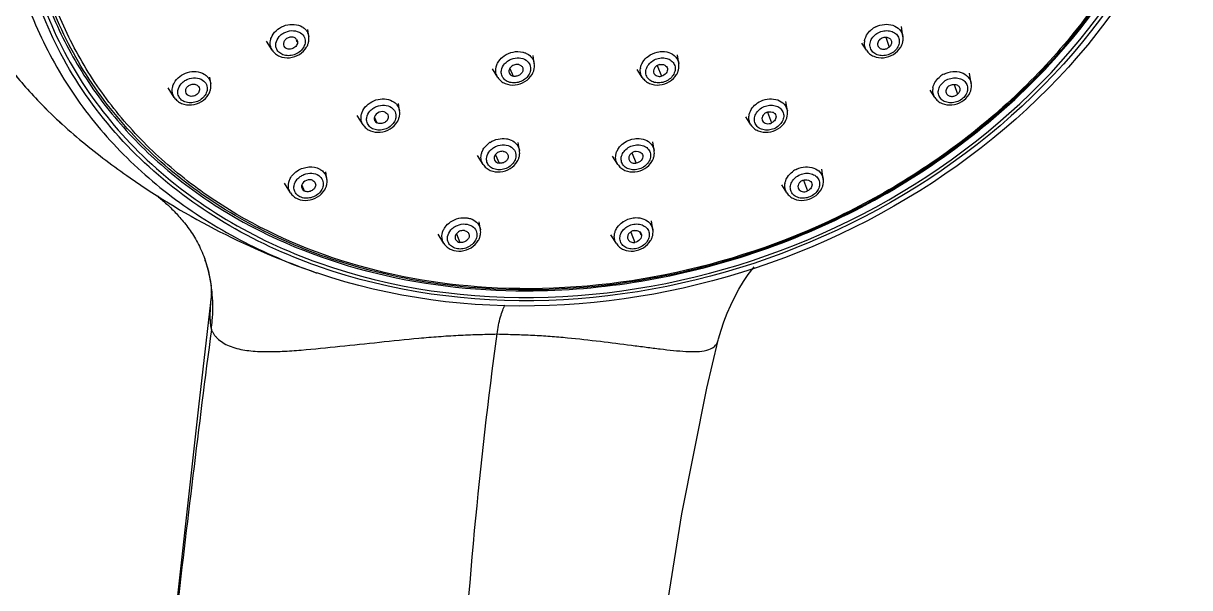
# Model space of a CAD drawing. Extents: x 11391 to 14551, y -233 to 2082.
# Drawn here: x 12435.5 to 12508.3, y 846.9 to 882.1 of the extents above; entities that cross this region are included whole.
import ezdxf

# ---------------------------------------------------------------- set-up
doc = ezdxf.new("R2010")
doc.units = 0
doc.header["$LTSCALE"] = 10
doc.header["$MEASUREMENT"] = 0
doc.layers.get('0').update_dxf_attribs({"linetype": 'CONTINUOUS'})

msp = doc.modelspace()

# ---------------------------------------------------------------- linework, layer by layer
at = {"color": 7, "linetype": 'Continuous'}
for p, q in [((12453.309, 881.245), (12453.242, 881.675)), ((12490.39, 881.245), (12490.294, 881.873)), ((12451.029, 880.387), (12450.668, 880.955)), ((12451.754, 880.646), (12451.791, 880.585)), ((12488.111, 880.387), (12487.828, 880.832)), ((12467.382, 879.548), (12467.305, 880.052)), ((12476.403, 879.548), (12476.318, 880.1)), ((12447.19, 878.303), (12447.129, 878.703)), ((12465.103, 878.69), (12464.768, 879.216)), ((12474.124, 878.69), (12473.808, 879.186)), ((12494.655, 878.303), (12494.554, 878.957)), ((12444.911, 877.445), (12444.528, 878.046)), ((12445.634, 877.708), (12445.673, 877.643)), ((12492.376, 877.445), (12492.095, 877.886)), ((12458.973, 876.599), (12458.902, 877.065)), ((12483.177, 876.599), (12483.085, 877.192)), ((12456.694, 875.741), (12456.33, 876.312)), ((12480.898, 875.741), (12480.588, 876.227)), ((12439.186, 874.672), (12439.186, 874.672)), ((12466.46, 874.127), (12466.383, 874.628)), ((12474.866, 874.127), (12474.782, 874.673)), ((12464.181, 873.269), (12463.832, 873.817)), ((12472.587, 873.269), (12472.256, 873.789)), ((12485.422, 872.356), (12485.329, 872.96)), ((12454.441, 872.356), (12454.374, 872.795)), ((12452.162, 871.498), (12451.782, 872.095)), ((12483.143, 871.498), (12482.83, 871.989)), ((12464.025, 869.191), (12463.949, 869.682)), ((12474.784, 869.191), (12474.7, 869.739)), ((12461.745, 868.333), (12461.379, 868.909)), ((12472.505, 868.333), (12472.162, 868.871)), ((12446.762, 867.516), (12446.792, 867.435)), ((12446.792, 867.435), (12446.89, 867.151)), ((12446.8, 867.412), (12446.848, 867.278)), ((12446.89, 867.151), (12446.972, 866.875)), ((12453.775, 866.516), (12453.811, 866.503)), ((12447.225, 865.193), (12446.415, 858.153)), ((12478.865, 862.309), (12478.867, 862.317)), ((12446.415, 858.153), (12444.935, 844.735))]:
    msp.add_line(p, q, dxfattribs=at)
at = {"color": 9, "linetype": 'Continuous'}
for p, q in [((12452.51, 881.061), (12452.555, 880.909)), ((12489.333, 881.196), (12489.54, 880.585)), ((12475.05, 879.429), (12475.312, 878.767)), ((12465.851, 879.248), (12466.066, 878.767)), ((12493.593, 878.254), (12493.805, 877.643)), ((12481.947, 876.533), (12482.197, 875.855)), ((12457.404, 876.199), (12457.558, 875.855)), ((12464.955, 873.864), (12465.18, 873.339)), ((12473.479, 873.985), (12473.737, 873.339)), ((12484.191, 872.289), (12484.442, 871.612)), ((12452.873, 871.966), (12453.026, 871.612)), ((12462.523, 868.934), (12462.744, 868.403)), ((12473.399, 869.051), (12473.655, 868.403)), ((12473.975, 869.042), (12474.025, 868.871)), ((12453.911, 866.902), (12453.876, 866.914))]:
    msp.add_line(p, q, dxfattribs=at)
at = {"color": 7, "linetype": 'Continuous'}
for points in [[(12443.824, 871.322), (12443.876, 871.279), (12443.937, 871.23), (12443.998, 871.179), (12444.06, 871.128), (12444.122, 871.075), (12444.184, 871.021), (12444.247, 870.967), (12444.31, 870.911), (12444.374, 870.854), (12444.438, 870.796), (12444.503, 870.736), (12444.568, 870.675), (12444.634, 870.613), (12444.7, 870.549), (12444.767, 870.483), (12444.835, 870.416), (12444.903, 870.346), (12444.972, 870.275), (12445.042, 870.201), (12445.113, 870.125), (12445.185, 870.046), (12445.257, 869.965), (12445.33, 869.881), (12445.403, 869.794), (12445.477, 869.706), (12445.55, 869.615), (12445.623, 869.523), (12445.695, 869.428), (12445.766, 869.333), (12445.836, 869.235), (12445.905, 869.137), (12445.973, 869.036), (12446.04, 868.934), (12446.106, 868.83), (12446.171, 868.724), (12446.235, 868.616), (12446.298, 868.506), (12446.36, 868.394), (12446.42, 868.28), (12446.479, 868.163), (12446.536, 868.044), (12446.592, 867.923), (12446.647, 867.799), (12446.7, 867.673), (12446.751, 867.544), (12446.8, 867.412)], [(12446.972, 866.875), (12447.041, 866.612), (12447.096, 866.365), (12447.136, 866.156), (12447.165, 865.97), (12447.19, 865.772), (12447.208, 865.579), (12447.219, 865.41), (12447.224, 865.263)], [(12478.868, 862.317), (12478.885, 862.386), (12479.036, 862.923), (12479.214, 863.456), (12479.416, 863.982), (12479.642, 864.498), (12479.891, 865.002), (12480.159, 865.49), (12480.445, 865.957), (12480.741, 866.395), (12481.045, 866.801), (12481.104, 866.872)], [(12447.224, 865.263), (12447.226, 865.146), (12447.226, 865.133)], [(12475.215, 842.866), (12476.589, 851.49), (12478.156, 859.32), (12478.865, 862.309)]]:
    msp.add_lwpolyline(points, dxfattribs=at)
at = {"color": 9, "linetype": 'Continuous'}
for centre, radius, start, end in [((12489.307, 880.581), 1.398, 128.1439, 131.18585), ((12489.344, 880.533), 1.459, 123.28556, 128.13541), ((12489.369, 880.496), 1.503, 116.66679, 123.29208), ((12488.879, 880.825), 0.895, 170.52671, 176.30473), ((12446.368, 878.164), 0.836, 37.58303, 38.97813), ((12474.9, 879.126), 0.903, 170.53711, 172.45091), ((12493.57, 877.641), 1.395, 128.52683, 131.18817), ((12493.625, 877.569), 1.486, 116.62827, 128.46021), ((12493.144, 877.882), 0.895, 170.52525, 176.66374), ((12481.673, 876.177), 0.902, 170.53569, 173.27441), ((12465.416, 873.413), 1.461, 122.78375, 125.44277), ((12473.816, 873.42), 1.452, 124.45011, 125.80976), ((12484.397, 871.613), 1.496, 114.59417, 126.8659), ((12453.64, 872.232), 0.811, 8.76868, 26.70613), ((12483.918, 871.934), 0.903, 170.53632, 172.93494), ((12473.735, 868.484), 1.453, 124.44936, 125.30786), ((12473.739, 868.477), 1.461, 123.55213, 124.44902), ((12438.072, 864.392), 9.245, 6.1867, 8.11487), ((12468.982, 862.891), 21.877, 173.9736, 174.13277), ((12437.92, 864.375), 9.398, 4.66522, 6.18734), ((13465.164, 729.481), 1026.653, 172.528362, 173.554478)]:
    msp.add_arc(centre, radius, start, end, dxfattribs=at)
at = {"color": 7, "linetype": 'Continuous'}
for centre, radius, start, end in [((12452.198, 881.146), 1.128, 329.47413, 339.94805), ((12489.28, 881.146), 1.128, 329.47413, 339.94805), ((12457.946, 897.86), 29.817, 218.01181, 223.66096), ((12457.738, 897.605), 29.488, 217.87163, 223.58108), ((12466.272, 879.449), 1.128, 329.47413, 339.94805), ((12475.293, 879.449), 1.128, 329.47413, 339.94805), ((12458.952, 898.845), 31.225, 223.69451, 230.7267), ((12458.735, 898.587), 30.888, 223.62372, 230.73398), ((12446.08, 878.204), 1.128, 329.47413, 339.94805), ((12493.545, 878.204), 1.128, 329.47413, 339.94805), ((12457.863, 876.5), 1.128, 329.47413, 339.94805), ((12482.066, 876.5), 1.128, 329.47413, 339.94805), ((12469.753, 912.035), 48.274, 230.71279, 235.1228), ((12465.35, 874.028), 1.128, 329.47413, 339.94805), ((12473.756, 874.028), 1.128, 329.47413, 339.94805), ((12469.137, 911.08), 47.138, 235.07308, 250.98053), ((12453.331, 872.257), 1.128, 329.47413, 339.94805), ((12484.311, 872.257), 1.128, 329.47413, 339.94805), ((12462.914, 869.092), 1.128, 329.47413, 339.94805), ((12473.674, 869.092), 1.128, 329.47413, 339.94805)]:
    msp.add_arc(centre, radius, start, end, dxfattribs=at)
at = {"color": 9, "linetype": 'Continuous'}
for points, knots in [([(12434.596, 896.621), (12434.33, 895.023), (12434.07, 891.806), (12434.549, 887.027), (12435.893, 882.462), (12438.072, 878.226), (12441.031, 874.419), (12444.698, 871.127), (12448.982, 868.427), (12452.135, 867.079), (12453.775, 866.516)], [0, 0, 0, 0, 0.124786, 0.246991, 0.367904, 0.488989, 0.611669, 0.737186, 0.86646, 1, 1, 1, 1]), ([(12466.852, 865.386), (12471.665, 865.386), (12481.371, 867.039), (12492.218, 872.682), (12499.353, 878.996), (12503.64, 884.375), (12506.732, 890.23), (12507.936, 894.395), (12508.289, 896.469)], [0, 0, 0, 0, 0.258775, 0.519132, 0.646124, 0.768949, 0.886903, 1, 1, 1, 1]), ([(12505.189, 886.128), (12500.436, 877.728), (12483.969, 864.726), (12463.009, 863.694), (12453.911, 866.902)], [0, 0, 0, 0, 0.500104, 1, 1, 1, 1]), ([(12453.94, 867.122), (12462.994, 863.902), (12483.885, 864.906), (12500.289, 877.873), (12505.009, 886.25)], [0, 0, 0, 0, 0.499871, 1, 1, 1, 1]), ([(12503.089, 884.235), (12501.091, 881.229), (12496.058, 875.685), (12486.553, 869.577), (12475.733, 865.933), (12468.113, 865.364), (12464.389, 865.598)], [0, 0, 0, 0, 0.241968, 0.494433, 0.749895, 1, 1, 1, 1]), ([(12453.876, 866.914), (12451.845, 867.632), (12447.983, 869.416), (12442.95, 873.156), (12438.988, 877.777), (12437.163, 881.349), (12436.485, 883.193)], [0, 0, 0, 0, 0.263019, 0.515609, 0.760026, 1, 1, 1, 1]), ([(12436.716, 883.273), (12437.388, 881.445), (12439.197, 877.904), (12443.12, 873.323), (12448.104, 869.61), (12451.929, 867.837), (12453.94, 867.122)], [0, 0, 0, 0, 0.240007, 0.484443, 0.737022, 1, 1, 1, 1]), ([(12436.998, 883.373), (12437.5, 882.037), (12438.751, 879.436), (12441.295, 875.896), (12444.458, 872.776), (12449.476, 869.213), (12456.994, 866.155), (12463.515, 865.386), (12466.852, 865.386)], [0, 0, 0, 0, 0.11566, 0.232543, 0.351738, 0.474096, 0.729493, 1, 1, 1, 1]), ([(12464.389, 865.598), (12461.32, 865.791), (12455.361, 866.851), (12448.577, 870.009), (12444.07, 873.484), (12441.228, 876.47), (12438.939, 879.816), (12437.806, 882.252), (12437.347, 883.5)], [0, 0, 0, 0, 0.269347, 0.524056, 0.646461, 0.766017, 0.883531, 1, 1, 1, 1]), ([(12451.022, 881.281), (12451.189, 881.595), (12451.812, 882.064), (12452.601, 882.018), (12452.897, 881.839)], [0, 0, 0, 0, 0.506527, 1, 1, 1, 1]), ([(12451.258, 880.826), (12451.283, 880.975), (12451.399, 881.195), (12451.639, 881.406), (12451.935, 881.568), (12452.348, 881.644), (12452.673, 881.547), (12452.799, 881.46)], [0, 0, 0, 0, 0.236327, 0.365272, 0.497996, 0.759829, 1, 1, 1, 1]), ([(12452.897, 881.839), (12452.92, 881.825), (12453.009, 881.767), (12453.087, 881.694), (12453.136, 881.633)], [0, 0, 0, 0, 0.256173, 1, 1, 1, 1]), ([(12453.136, 881.633), (12453.159, 881.605), (12453.242, 881.489), (12453.292, 881.35), (12453.309, 881.245)], [0, 0, 0, 0, 0.252664, 1, 1, 1, 1]), ([(12488.068, 881.209), (12488.085, 881.248), (12488.167, 881.406), (12488.285, 881.544), (12488.386, 881.633)], [0, 0, 0, 0, 0.242018, 1, 1, 1, 1]), ([(12488.34, 880.826), (12488.357, 880.932), (12488.446, 881.144), (12488.69, 881.396), (12489.013, 881.565), (12489.37, 881.626), (12489.713, 881.571), (12489.993, 881.4), (12490.16, 881.132), (12490.171, 880.924), (12490.154, 880.826)], [0, 0, 0, 0, 0.121325, 0.252677, 0.39014, 0.526788, 0.656071, 0.775106, 0.887034, 1, 1, 1, 1]), ([(12488.694, 881.839), (12488.861, 881.923), (12489.219, 882.028), (12489.593, 881.994), (12489.762, 881.938)], [0, 0, 0, 0, 0.512432, 1, 1, 1, 1]), ([(12489.762, 881.938), (12489.921, 881.885), (12490.215, 881.712), (12490.367, 881.4), (12490.39, 881.245)], [0, 0, 0, 0, 0.51666, 1, 1, 1, 1]), ([(12451.029, 880.387), (12450.976, 880.472), (12450.898, 880.664), (12450.898, 880.871), (12450.915, 880.972)], [0, 0, 0, 0, 0.494831, 1, 1, 1, 1]), ([(12450.915, 880.972), (12450.919, 880.998), (12450.942, 881.105), (12450.983, 881.208), (12451.022, 881.281)], [0, 0, 0, 0, 0.243867, 1, 1, 1, 1]), ([(12452.799, 881.46), (12452.899, 881.392), (12453.067, 881.199), (12453.092, 880.944), (12453.073, 880.826)], [0, 0, 0, 0, 0.50219, 1, 1, 1, 1]), ([(12488.111, 880.387), (12488.065, 880.459), (12487.995, 880.621), (12487.98, 880.796), (12487.986, 880.882)], [0, 0, 0, 0, 0.496691, 1, 1, 1, 1]), ([(12487.996, 880.972), (12488, 880.992), (12488.016, 881.073), (12488.043, 881.152), (12488.068, 881.209)], [0, 0, 0, 0, 0.245431, 1, 1, 1, 1]), ([(12453.073, 880.826), (12453.055, 880.72), (12452.966, 880.507), (12452.722, 880.255), (12452.399, 880.087), (12452.042, 880.026), (12451.699, 880.081), (12451.419, 880.252), (12451.252, 880.52), (12451.241, 880.728), (12451.258, 880.826)], [0, 0, 0, 0, 0.121325, 0.252677, 0.39014, 0.526788, 0.656071, 0.775106, 0.887034, 1, 1, 1, 1]), ([(12465.499, 880.03), (12465.666, 880.148), (12466.048, 880.312), (12466.466, 880.314), (12466.659, 880.268)], [0, 0, 0, 0, 0.508274, 1, 1, 1, 1]), ([(12466.659, 880.268), (12466.683, 880.262), (12466.777, 880.237), (12466.867, 880.2), (12466.93, 880.165)], [0, 0, 0, 0, 0.255078, 1, 1, 1, 1]), ([(12466.93, 880.165), (12467.048, 880.102), (12467.258, 879.928), (12467.363, 879.675), (12467.382, 879.548)], [0, 0, 0, 0, 0.510492, 1, 1, 1, 1]), ([(12475.061, 880.268), (12475.121, 880.281), (12475.358, 880.319), (12475.606, 880.297), (12475.775, 880.241)], [0, 0, 0, 0, 0.258853, 1, 1, 1, 1]), ([(12475.775, 880.241), (12475.934, 880.188), (12476.228, 880.015), (12476.379, 879.703), (12476.403, 879.548)], [0, 0, 0, 0, 0.516663, 1, 1, 1, 1]), ([(12490.154, 880.826), (12490.137, 880.72), (12490.048, 880.507), (12489.804, 880.255), (12489.481, 880.087), (12489.124, 880.026), (12488.781, 880.081), (12488.501, 880.252), (12488.334, 880.52), (12488.323, 880.728), (12488.34, 880.826)], [0, 0, 0, 0, 0.121325, 0.252677, 0.39014, 0.526788, 0.656071, 0.775106, 0.887034, 1, 1, 1, 1]), ([(12464.989, 879.275), (12464.993, 879.301), (12465.016, 879.408), (12465.057, 879.511), (12465.095, 879.584)], [0, 0, 0, 0, 0.243867, 1, 1, 1, 1]), ([(12465.095, 879.584), (12465.118, 879.627), (12465.225, 879.799), (12465.374, 879.942), (12465.499, 880.03)], [0, 0, 0, 0, 0.242032, 1, 1, 1, 1]), ([(12465.332, 879.129), (12465.357, 879.278), (12465.473, 879.498), (12465.713, 879.709), (12466.009, 879.871), (12466.422, 879.947), (12466.747, 879.85), (12466.873, 879.763)], [0, 0, 0, 0, 0.236328, 0.365273, 0.497999, 0.759832, 1, 1, 1, 1]), ([(12466.873, 879.763), (12466.973, 879.695), (12467.141, 879.502), (12467.166, 879.247), (12467.147, 879.129)], [0, 0, 0, 0, 0.50219, 1, 1, 1, 1]), ([(12474.009, 879.275), (12474.013, 879.297), (12474.032, 879.389), (12474.064, 879.477), (12474.094, 879.541)], [0, 0, 0, 0, 0.244806, 1, 1, 1, 1]), ([(12474.094, 879.541), (12474.115, 879.585), (12474.214, 879.761), (12474.358, 879.91), (12474.481, 880.002)], [0, 0, 0, 0, 0.241582, 1, 1, 1, 1]), ([(12474.352, 879.129), (12474.37, 879.235), (12474.459, 879.447), (12474.703, 879.699), (12475.026, 879.868), (12475.383, 879.929), (12475.725, 879.873), (12476.006, 879.703), (12476.173, 879.435), (12476.184, 879.227), (12476.167, 879.129)], [0, 0, 0, 0, 0.121325, 0.252683, 0.390147, 0.526781, 0.656059, 0.775097, 0.887031, 1, 1, 1, 1]), ([(12444.903, 878.339), (12445.071, 878.653), (12445.694, 879.122), (12446.482, 879.076), (12446.779, 878.897)], [0, 0, 0, 0, 0.506527, 1, 1, 1, 1]), ([(12446.779, 878.897), (12446.802, 878.883), (12446.89, 878.825), (12446.969, 878.751), (12447.018, 878.69)], [0, 0, 0, 0, 0.256173, 1, 1, 1, 1]), ([(12465.103, 878.69), (12465.05, 878.775), (12464.972, 878.967), (12464.972, 879.174), (12464.989, 879.275)], [0, 0, 0, 0, 0.494739, 1, 1, 1, 1]), ([(12467.147, 879.129), (12467.129, 879.023), (12467.04, 878.81), (12466.796, 878.558), (12466.473, 878.39), (12466.116, 878.329), (12465.773, 878.384), (12465.493, 878.555), (12465.326, 878.823), (12465.315, 879.03), (12465.332, 879.129)], [0, 0, 0, 0, 0.121325, 0.252683, 0.390147, 0.526781, 0.656059, 0.775097, 0.887031, 1, 1, 1, 1]), ([(12474.124, 878.69), (12474.073, 878.771), (12473.998, 878.953), (12473.992, 879.149), (12474.005, 879.245)], [0, 0, 0, 0, 0.495438, 1, 1, 1, 1]), ([(12476.167, 879.129), (12476.149, 879.023), (12476.061, 878.81), (12475.816, 878.558), (12475.494, 878.39), (12475.137, 878.329), (12474.794, 878.384), (12474.514, 878.555), (12474.347, 878.823), (12474.336, 879.03), (12474.352, 879.129)], [0, 0, 0, 0, 0.121325, 0.252677, 0.39014, 0.526788, 0.656071, 0.775106, 0.887034, 1, 1, 1, 1]), ([(12492.333, 878.267), (12492.35, 878.306), (12492.432, 878.464), (12492.55, 878.602), (12492.651, 878.69)], [0, 0, 0, 0, 0.242018, 1, 1, 1, 1]), ([(12492.959, 878.897), (12493.126, 878.98), (12493.484, 879.085), (12493.858, 879.051), (12494.027, 878.996)], [0, 0, 0, 0, 0.512432, 1, 1, 1, 1]), ([(12494.027, 878.996), (12494.186, 878.943), (12494.48, 878.769), (12494.631, 878.458), (12494.655, 878.303)], [0, 0, 0, 0, 0.51666, 1, 1, 1, 1]), ([(12444.911, 877.445), (12444.858, 877.529), (12444.78, 877.722), (12444.78, 877.929), (12444.797, 878.03)], [0, 0, 0, 0, 0.494831, 1, 1, 1, 1]), ([(12444.797, 878.03), (12444.801, 878.056), (12444.824, 878.163), (12444.865, 878.266), (12444.903, 878.339)], [0, 0, 0, 0, 0.243867, 1, 1, 1, 1]), ([(12445.14, 877.884), (12445.165, 878.033), (12445.281, 878.253), (12445.521, 878.464), (12445.817, 878.626), (12446.23, 878.702), (12446.554, 878.605), (12446.681, 878.518)], [0, 0, 0, 0, 0.236327, 0.365272, 0.497996, 0.759829, 1, 1, 1, 1]), ([(12446.681, 878.518), (12446.781, 878.45), (12446.949, 878.257), (12446.974, 878.002), (12446.955, 877.884)], [0, 0, 0, 0, 0.50219, 1, 1, 1, 1]), ([(12447.031, 878.674), (12447.052, 878.647), (12447.128, 878.535), (12447.175, 878.403), (12447.19, 878.303)], [0, 0, 0, 0, 0.252327, 1, 1, 1, 1]), ([(12492.261, 878.03), (12492.265, 878.05), (12492.281, 878.131), (12492.308, 878.21), (12492.333, 878.267)], [0, 0, 0, 0, 0.245431, 1, 1, 1, 1]), ([(12492.604, 877.884), (12492.622, 877.989), (12492.711, 878.202), (12492.955, 878.454), (12493.278, 878.622), (12493.635, 878.683), (12493.978, 878.628), (12494.258, 878.457), (12494.425, 878.189), (12494.436, 877.982), (12494.419, 877.884)], [0, 0, 0, 0, 0.121325, 0.252677, 0.39014, 0.526788, 0.656071, 0.775106, 0.887034, 1, 1, 1, 1]), ([(12446.955, 877.884), (12446.937, 877.778), (12446.848, 877.565), (12446.604, 877.313), (12446.281, 877.145), (12445.924, 877.084), (12445.581, 877.139), (12445.301, 877.31), (12445.134, 877.578), (12445.123, 877.785), (12445.14, 877.884)], [0, 0, 0, 0, 0.121325, 0.252677, 0.39014, 0.526788, 0.656071, 0.775106, 0.887034, 1, 1, 1, 1]), ([(12456.683, 876.629), (12456.845, 876.937), (12457.45, 877.404), (12458.221, 877.379), (12458.521, 877.216)], [0, 0, 0, 0, 0.5046, 1, 1, 1, 1]), ([(12481.529, 877.216), (12481.695, 877.292), (12482.048, 877.384), (12482.412, 877.341), (12482.575, 877.283)], [0, 0, 0, 0, 0.513405, 1, 1, 1, 1]), ([(12482.575, 877.283), (12482.728, 877.228), (12483.01, 877.053), (12483.154, 876.75), (12483.177, 876.599)], [0, 0, 0, 0, 0.515749, 1, 1, 1, 1]), ([(12492.376, 877.445), (12492.33, 877.516), (12492.261, 877.676), (12492.246, 877.849), (12492.25, 877.934)], [0, 0, 0, 0, 0.496802, 1, 1, 1, 1]), ([(12494.419, 877.884), (12494.402, 877.778), (12494.313, 877.565), (12494.068, 877.313), (12493.746, 877.145), (12493.389, 877.084), (12493.046, 877.139), (12492.766, 877.31), (12492.599, 877.578), (12492.588, 877.785), (12492.604, 877.884)], [0, 0, 0, 0, 0.121325, 0.252677, 0.39014, 0.526788, 0.656071, 0.775106, 0.887034, 1, 1, 1, 1]), ([(12456.58, 876.326), (12456.584, 876.351), (12456.606, 876.456), (12456.646, 876.557), (12456.683, 876.629)], [0, 0, 0, 0, 0.244002, 1, 1, 1, 1]), ([(12456.923, 876.18), (12456.948, 876.329), (12457.064, 876.549), (12457.304, 876.76), (12457.6, 876.922), (12458.013, 876.998), (12458.338, 876.901), (12458.464, 876.814)], [0, 0, 0, 0, 0.236328, 0.365273, 0.497999, 0.759832, 1, 1, 1, 1]), ([(12458.464, 876.814), (12458.564, 876.746), (12458.732, 876.553), (12458.757, 876.298), (12458.738, 876.18)], [0, 0, 0, 0, 0.50219, 1, 1, 1, 1]), ([(12458.521, 877.216), (12458.546, 877.203), (12458.638, 877.148), (12458.721, 877.078), (12458.775, 877.018)], [0, 0, 0, 0, 0.255772, 1, 1, 1, 1]), ([(12458.775, 877.018), (12458.801, 876.988), (12458.897, 876.865), (12458.956, 876.714), (12458.973, 876.599)], [0, 0, 0, 0, 0.25379, 1, 1, 1, 1]), ([(12480.783, 876.326), (12480.787, 876.348), (12480.805, 876.44), (12480.838, 876.528), (12480.868, 876.592)], [0, 0, 0, 0, 0.244804, 1, 1, 1, 1]), ([(12480.868, 876.592), (12480.932, 876.726), (12481.123, 876.978), (12481.385, 877.15), (12481.529, 877.216)], [0, 0, 0, 0, 0.484993, 1, 1, 1, 1]), ([(12481.126, 876.18), (12481.144, 876.285), (12481.232, 876.498), (12481.477, 876.75), (12481.8, 876.918), (12482.157, 876.98), (12482.499, 876.924), (12482.779, 876.754), (12482.946, 876.486), (12482.957, 876.278), (12482.941, 876.18)], [0, 0, 0, 0, 0.121325, 0.252677, 0.39014, 0.526788, 0.656071, 0.775106, 0.887034, 1, 1, 1, 1]), ([(12456.694, 875.741), (12456.641, 875.825), (12456.563, 876.018), (12456.563, 876.225), (12456.58, 876.326)], [0, 0, 0, 0, 0.494718, 1, 1, 1, 1]), ([(12458.738, 876.18), (12458.72, 876.074), (12458.631, 875.861), (12458.387, 875.609), (12458.064, 875.441), (12457.707, 875.38), (12457.364, 875.435), (12457.084, 875.606), (12456.917, 875.874), (12456.906, 876.081), (12456.923, 876.18)], [0, 0, 0, 0, 0.121325, 0.252676, 0.390138, 0.526787, 0.656072, 0.775106, 0.887036, 1, 1, 1, 1]), ([(12480.898, 875.741), (12480.848, 875.82), (12480.773, 875.997), (12480.766, 876.189), (12480.777, 876.283)], [0, 0, 0, 0, 0.495709, 1, 1, 1, 1]), ([(12482.941, 876.18), (12482.923, 876.074), (12482.834, 875.861), (12482.59, 875.609), (12482.267, 875.441), (12481.91, 875.38), (12481.568, 875.435), (12481.288, 875.606), (12481.121, 875.874), (12481.11, 876.081), (12481.126, 876.18)], [0, 0, 0, 0, 0.121325, 0.252677, 0.39014, 0.526788, 0.656071, 0.775106, 0.887034, 1, 1, 1, 1]), ([(12464.166, 874.148), (12464.188, 874.192), (12464.293, 874.367), (12464.443, 874.514), (12464.569, 874.603)], [0, 0, 0, 0, 0.241823, 1, 1, 1, 1]), ([(12464.41, 873.708), (12464.434, 873.857), (12464.551, 874.076), (12464.791, 874.288), (12465.087, 874.45), (12465.499, 874.526), (12465.824, 874.429), (12465.95, 874.342)], [0, 0, 0, 0, 0.236312, 0.365245, 0.497961, 0.759795, 1, 1, 1, 1]), ([(12464.625, 874.641), (12464.774, 874.738), (12465.106, 874.876), (12465.467, 874.893), (12465.638, 874.866)], [0, 0, 0, 0, 0.506474, 1, 1, 1, 1]), ([(12465.638, 874.866), (12465.665, 874.862), (12465.768, 874.842), (12465.869, 874.81), (12465.94, 874.778)], [0, 0, 0, 0, 0.255167, 1, 1, 1, 1]), ([(12465.94, 874.778), (12466.074, 874.717), (12466.317, 874.541), (12466.439, 874.265), (12466.46, 874.127)], [0, 0, 0, 0, 0.512884, 1, 1, 1, 1]), ([(12465.95, 874.342), (12466.05, 874.274), (12466.219, 874.081), (12466.244, 873.826), (12466.224, 873.708)], [0, 0, 0, 0, 0.502251, 1, 1, 1, 1]), ([(12472.566, 874.137), (12472.588, 874.181), (12472.692, 874.358), (12472.841, 874.507), (12472.967, 874.598)], [0, 0, 0, 0, 0.241666, 1, 1, 1, 1]), ([(12472.815, 873.708), (12472.833, 873.813), (12472.922, 874.026), (12473.166, 874.278), (12473.489, 874.446), (12473.846, 874.507), (12474.188, 874.452), (12474.469, 874.281), (12474.636, 874.013), (12474.646, 873.806), (12474.63, 873.708)], [0, 0, 0, 0, 0.121325, 0.252677, 0.39014, 0.526788, 0.656071, 0.775106, 0.887034, 1, 1, 1, 1]), ([(12473.629, 874.866), (12473.687, 874.875), (12473.912, 874.894), (12474.143, 874.859), (12474.299, 874.798)], [0, 0, 0, 0, 0.259551, 1, 1, 1, 1]), ([(12474.299, 874.798), (12474.444, 874.74), (12474.709, 874.564), (12474.844, 874.272), (12474.866, 874.127)], [0, 0, 0, 0, 0.51455, 1, 1, 1, 1]), ([(12464.181, 873.269), (12464.127, 873.353), (12464.05, 873.546), (12464.05, 873.753), (12464.066, 873.853)], [0, 0, 0, 0, 0.494747, 1, 1, 1, 1]), ([(12464.066, 873.853), (12464.071, 873.879), (12464.092, 873.98), (12464.13, 874.079), (12464.166, 874.148)], [0, 0, 0, 0, 0.244181, 1, 1, 1, 1]), ([(12466.224, 873.708), (12466.207, 873.602), (12466.118, 873.389), (12465.874, 873.137), (12465.551, 872.969), (12465.194, 872.908), (12464.851, 872.963), (12464.571, 873.134), (12464.404, 873.402), (12464.393, 873.609), (12464.41, 873.708)], [0, 0, 0, 0, 0.121323, 0.252671, 0.390131, 0.526779, 0.656064, 0.775111, 0.887043, 1, 1, 1, 1]), ([(12472.587, 873.269), (12472.533, 873.353), (12472.456, 873.546), (12472.455, 873.753), (12472.472, 873.853)], [0, 0, 0, 0, 0.494758, 1, 1, 1, 1]), ([(12472.472, 873.853), (12472.476, 873.878), (12472.496, 873.975), (12472.532, 874.07), (12472.566, 874.137)], [0, 0, 0, 0, 0.244432, 1, 1, 1, 1]), ([(12474.63, 873.708), (12474.612, 873.602), (12474.524, 873.389), (12474.279, 873.137), (12473.957, 872.969), (12473.6, 872.908), (12473.257, 872.963), (12472.977, 873.134), (12472.81, 873.402), (12472.799, 873.609), (12472.815, 873.708)], [0, 0, 0, 0, 0.121325, 0.252676, 0.390138, 0.526787, 0.656072, 0.775106, 0.887036, 1, 1, 1, 1]), ([(12452.151, 872.385), (12452.177, 872.434), (12452.296, 872.625), (12452.468, 872.782), (12452.612, 872.874)], [0, 0, 0, 0, 0.241415, 1, 1, 1, 1]), ([(12452.612, 872.874), (12452.82, 873.006), (12453.289, 873.167), (12453.787, 873.082), (12453.989, 872.973)], [0, 0, 0, 0, 0.517372, 1, 1, 1, 1]), ([(12453.989, 872.973), (12454.07, 872.929), (12454.217, 872.822), (12454.325, 872.675), (12454.364, 872.596)], [0, 0, 0, 0, 0.510475, 1, 1, 1, 1]), ([(12483.774, 872.973), (12483.94, 873.049), (12484.293, 873.141), (12484.657, 873.098), (12484.82, 873.039)], [0, 0, 0, 0, 0.513405, 1, 1, 1, 1]), ([(12484.82, 873.039), (12484.973, 872.985), (12485.255, 872.81), (12485.399, 872.506), (12485.422, 872.356)], [0, 0, 0, 0, 0.515749, 1, 1, 1, 1]), ([(12452.048, 872.082), (12452.052, 872.108), (12452.074, 872.213), (12452.114, 872.314), (12452.151, 872.385)], [0, 0, 0, 0, 0.244002, 1, 1, 1, 1]), ([(12452.391, 871.936), (12452.416, 872.085), (12452.532, 872.305), (12452.772, 872.517), (12453.068, 872.679), (12453.48, 872.755), (12453.805, 872.658), (12453.932, 872.571)], [0, 0, 0, 0, 0.236312, 0.365245, 0.497961, 0.759795, 1, 1, 1, 1]), ([(12453.932, 872.571), (12454.031, 872.503), (12454.2, 872.31), (12454.225, 872.055), (12454.206, 871.936)], [0, 0, 0, 0, 0.502251, 1, 1, 1, 1]), ([(12483.028, 872.082), (12483.032, 872.105), (12483.05, 872.196), (12483.083, 872.285), (12483.113, 872.349)], [0, 0, 0, 0, 0.244804, 1, 1, 1, 1]), ([(12483.113, 872.349), (12483.134, 872.392), (12483.233, 872.568), (12483.377, 872.718), (12483.499, 872.809)], [0, 0, 0, 0, 0.241599, 1, 1, 1, 1]), ([(12483.371, 871.936), (12483.389, 872.042), (12483.477, 872.255), (12483.722, 872.507), (12484.045, 872.675), (12484.402, 872.736), (12484.744, 872.681), (12485.024, 872.51), (12485.191, 872.242), (12485.202, 872.035), (12485.186, 871.936)], [0, 0, 0, 0, 0.121325, 0.252683, 0.390147, 0.526781, 0.656059, 0.775097, 0.887031, 1, 1, 1, 1]), ([(12452.162, 871.498), (12452.109, 871.582), (12452.031, 871.775), (12452.031, 871.982), (12452.048, 872.082)], [0, 0, 0, 0, 0.494718, 1, 1, 1, 1]), ([(12454.206, 871.936), (12454.188, 871.831), (12454.099, 871.618), (12453.855, 871.366), (12453.532, 871.198), (12453.175, 871.137), (12452.832, 871.192), (12452.552, 871.363), (12452.385, 871.631), (12452.374, 871.838), (12452.391, 871.936)], [0, 0, 0, 0, 0.121325, 0.252677, 0.39014, 0.526788, 0.656071, 0.775106, 0.887034, 1, 1, 1, 1]), ([(12483.143, 871.498), (12483.092, 871.577), (12483.018, 871.756), (12483.011, 871.95), (12483.022, 872.045)], [0, 0, 0, 0, 0.495595, 1, 1, 1, 1]), ([(12485.186, 871.936), (12485.168, 871.831), (12485.079, 871.618), (12484.835, 871.366), (12484.512, 871.198), (12484.155, 871.137), (12483.813, 871.192), (12483.533, 871.363), (12483.366, 871.631), (12483.355, 871.838), (12483.371, 871.936)], [0, 0, 0, 0, 0.121325, 0.252676, 0.390138, 0.526787, 0.656072, 0.775106, 0.887036, 1, 1, 1, 1]), ([(12462.159, 869.685), (12462.311, 869.789), (12462.652, 869.938), (12463.025, 869.958), (12463.203, 869.931)], [0, 0, 0, 0, 0.506129, 1, 1, 1, 1]), ([(12473.547, 869.931), (12473.605, 869.939), (12473.83, 869.959), (12474.061, 869.924), (12474.217, 869.862)], [0, 0, 0, 0, 0.259552, 1, 1, 1, 1]), ([(12461.73, 869.213), (12461.754, 869.259), (12461.865, 869.442), (12462.025, 869.594), (12462.159, 869.685)], [0, 0, 0, 0, 0.241571, 1, 1, 1, 1]), ([(12461.974, 868.772), (12461.999, 868.921), (12462.115, 869.141), (12462.355, 869.352), (12462.651, 869.514), (12463.063, 869.59), (12463.388, 869.494), (12463.515, 869.407)], [0, 0, 0, 0, 0.236312, 0.365245, 0.497961, 0.759795, 1, 1, 1, 1]), ([(12463.203, 869.931), (12463.229, 869.926), (12463.332, 869.907), (12463.433, 869.874), (12463.505, 869.842)], [0, 0, 0, 0, 0.255167, 1, 1, 1, 1]), ([(12463.505, 869.842), (12463.639, 869.782), (12463.881, 869.606), (12464.003, 869.329), (12464.025, 869.191)], [0, 0, 0, 0, 0.512884, 1, 1, 1, 1]), ([(12463.515, 869.407), (12463.615, 869.338), (12463.783, 869.146), (12463.808, 868.89), (12463.789, 868.772)], [0, 0, 0, 0, 0.502251, 1, 1, 1, 1]), ([(12472.484, 869.201), (12472.506, 869.247), (12472.612, 869.427), (12472.766, 869.578), (12472.895, 869.67)], [0, 0, 0, 0, 0.24156, 1, 1, 1, 1]), ([(12472.733, 868.772), (12472.751, 868.878), (12472.84, 869.091), (12473.084, 869.343), (12473.407, 869.511), (12473.764, 869.572), (12474.106, 869.517), (12474.387, 869.346), (12474.554, 869.078), (12474.564, 868.87), (12474.548, 868.772)], [0, 0, 0, 0, 0.121323, 0.252671, 0.390131, 0.526779, 0.656064, 0.775111, 0.887043, 1, 1, 1, 1]), ([(12474.217, 869.862), (12474.362, 869.805), (12474.627, 869.629), (12474.762, 869.337), (12474.784, 869.191)], [0, 0, 0, 0, 0.514549, 1, 1, 1, 1]), ([(12461.745, 868.333), (12461.692, 868.418), (12461.614, 868.61), (12461.614, 868.817), (12461.631, 868.918)], [0, 0, 0, 0, 0.494747, 1, 1, 1, 1]), ([(12461.631, 868.918), (12461.635, 868.943), (12461.656, 869.045), (12461.694, 869.143), (12461.73, 869.213)], [0, 0, 0, 0, 0.244181, 1, 1, 1, 1]), ([(12463.789, 868.772), (12463.771, 868.666), (12463.682, 868.453), (12463.438, 868.202), (12463.115, 868.033), (12462.758, 867.972), (12462.416, 868.027), (12462.135, 868.198), (12461.968, 868.466), (12461.958, 868.674), (12461.974, 868.772)], [0, 0, 0, 0, 0.121325, 0.252677, 0.39014, 0.526788, 0.656071, 0.775106, 0.887034, 1, 1, 1, 1]), ([(12472.505, 868.333), (12472.451, 868.418), (12472.374, 868.61), (12472.373, 868.817), (12472.39, 868.918)], [0, 0, 0, 0, 0.494758, 1, 1, 1, 1]), ([(12472.39, 868.918), (12472.394, 868.942), (12472.414, 869.04), (12472.45, 869.134), (12472.484, 869.201)], [0, 0, 0, 0, 0.244432, 1, 1, 1, 1]), ([(12474.548, 868.772), (12474.53, 868.666), (12474.442, 868.453), (12474.197, 868.202), (12473.875, 868.033), (12473.518, 867.972), (12473.175, 868.027), (12472.895, 868.198), (12472.728, 868.466), (12472.717, 868.674), (12472.733, 868.772)], [0, 0, 0, 0, 0.121325, 0.252677, 0.39014, 0.526788, 0.656071, 0.775106, 0.887034, 1, 1, 1, 1]), ([(12447.225, 865.697), (12447.205, 865.833), (12447.117, 866.368), (12446.979, 866.895), (12446.848, 867.277)], [0, 0, 0, 0, 0.253439, 1, 1, 1, 1]), ([(12447.219, 865.128), (12447.199, 864.936), (12447.165, 864.555), (12447.141, 864.079), (12447.135, 863.706), (12447.147, 863.442), (12447.178, 863.202), (12447.204, 863.05), (12447.228, 862.983)], [0, 0, 0, 0, 0.267837, 0.533187, 0.66323, 0.786911, 0.901365, 1, 1, 1, 1]), ([(12447.228, 862.983), (12447.252, 863.164), (12447.328, 863.88), (12447.331, 864.604), (12447.287, 865.139)], [0, 0, 0, 0, 0.254563, 1, 1, 1, 1]), ([(12465.063, 862.693), (12465.112, 863.055), (12465.202, 863.56), (12465.395, 864.156), (12465.505, 864.394), (12465.566, 864.493)], [0, 0, 0, 0, 0.58319, 0.814744, 1, 1, 1, 1]), ([(12447.228, 862.982), (12447.249, 862.923), (12447.308, 862.81), (12447.405, 862.643), (12447.527, 862.486), (12447.73, 862.293), (12448.035, 862.083), (12448.614, 861.819), (12449.455, 861.641), (12450.532, 861.578), (12451.669, 861.609), (12453.249, 861.716), (12455.267, 861.925), (12457.715, 862.184), (12459.768, 862.398), (12461.409, 862.539), (12462.633, 862.619), (12463.648, 862.656), (12464.457, 862.676), (12464.861, 862.693), (12465.063, 862.693)], [0, 0, 0, 0, 0.010274, 0.020734, 0.031474, 0.042685, 0.066331, 0.091581, 0.146266, 0.205373, 0.267542, 0.331794, 0.464059, 0.598724, 0.733877, 0.801099, 0.86785, 0.934071, 0.967051, 1, 1, 1, 1]), ([(12462.647, 837.402), (12462.938, 841.749), (12463.552, 850.198), (12464.508, 858.618), (12465.062, 862.694)], [0, 0, 0, 0, 0.514371, 1, 1, 1, 1]), ([(12465.063, 862.694), (12465.248, 862.693), (12465.619, 862.678), (12466.359, 862.659), (12467.278, 862.627), (12468.368, 862.559), (12469.777, 862.435), (12471.468, 862.244), (12473.107, 862.039), (12474.352, 861.876), (12475.228, 861.763), (12476.054, 861.668), (12476.819, 861.601), (12477.513, 861.582), (12478.117, 861.646), (12478.553, 861.824), (12478.78, 862.076), (12478.845, 862.229), (12478.866, 862.308)], [0, 0, 0, 0, 0.039376, 0.078711, 0.157026, 0.234361, 0.310333, 0.456928, 0.595159, 0.660687, 0.723325, 0.782363, 0.837021, 0.886303, 0.92918, 0.965549, 0.982544, 1, 1, 1, 1])]:
    msp.add_open_spline(points, degree=3, knots=knots, dxfattribs=at)
at = {"color": 7, "linetype": 'Continuous'}
for points, knots in [([(12508.147, 896.355), (12507.841, 894.577), (12506.866, 891.012), (12504.441, 885.928), (12501.103, 881.154), (12495.521, 875.326), (12488.586, 870.704), (12480.882, 867.577), (12472.873, 865.529), (12464.635, 865.148), (12456.818, 866.579), (12451.439, 868.49), (12446.635, 871.204), (12442.543, 874.651), (12439.29, 878.736), (12437.742, 881.82), (12437.144, 883.409)], [0, 0, 0, 0, 0.058488, 0.119074, 0.181828, 0.24657, 0.380028, 0.44792, 0.515606, 0.647511, 0.711057, 0.772479, 0.831744, 0.889073, 0.944932, 1, 1, 1, 1]), ([(12505.578, 885.985), (12500.732, 877.541), (12484.131, 864.456), (12463.022, 863.349), (12453.811, 866.503)], [0, 0, 0, 0, 0.5, 1, 1, 1, 1]), ([(12451.808, 881), (12451.769, 880.949), (12451.711, 880.831), (12451.728, 880.699), (12451.753, 880.646)], [0, 0, 0, 0, 0.521435, 1, 1, 1, 1]), ([(12452.602, 880.923), (12452.608, 880.882), (12452.601, 880.792), (12452.52, 880.625), (12452.359, 880.499), (12452.167, 880.45), (12451.98, 880.45), (12451.846, 880.518), (12451.791, 880.585)], [0, 0, 0, 0, 0.113373, 0.234735, 0.496882, 0.633315, 0.764939, 1, 1, 1, 1]), ([(12452.539, 881.067), (12452.5, 881.115), (12452.384, 881.192), (12452.175, 881.212), (12451.967, 881.149), (12451.852, 881.056), (12451.808, 881)], [0, 0, 0, 0, 0.226849, 0.477771, 0.742344, 1, 1, 1, 1]), ([(12488.953, 881.067), (12488.889, 881.01), (12488.812, 880.897), (12488.802, 880.731), (12488.828, 880.655), (12488.848, 880.622)], [0, 0, 0, 0, 0.52479, 0.765808, 1, 1, 1, 1]), ([(12488.953, 881.067), (12489.011, 881.118), (12489.151, 881.193), (12489.378, 881.211), (12489.583, 881.135), (12489.661, 881.014), (12489.676, 880.953)], [0, 0, 0, 0, 0.270539, 0.536287, 0.779044, 1, 1, 1, 1]), ([(12489.676, 880.953), (12489.692, 880.891), (12489.681, 880.746), (12489.594, 880.632), (12489.54, 880.585)], [0, 0, 0, 0, 0.472923, 1, 1, 1, 1]), ([(12451.029, 880.387), (12451.082, 880.304), (12451.218, 880.152), (12451.574, 879.939), (12452.121, 879.87), (12452.741, 880.08), (12453.063, 880.392), (12453.17, 880.573)], [0, 0, 0, 0, 0.118133, 0.23883, 0.488884, 0.747812, 1, 1, 1, 1]), ([(12488.111, 880.387), (12488.164, 880.304), (12488.3, 880.152), (12488.655, 879.939), (12489.202, 879.87), (12489.823, 880.08), (12490.144, 880.392), (12490.251, 880.573)], [0, 0, 0, 0, 0.118133, 0.23883, 0.488884, 0.747812, 1, 1, 1, 1]), ([(12488.848, 880.622), (12488.877, 880.572), (12488.972, 880.485), (12489.163, 880.439), (12489.366, 880.469), (12489.489, 880.54), (12489.54, 880.585)], [0, 0, 0, 0, 0.223473, 0.469432, 0.733918, 1, 1, 1, 1]), ([(12466.412, 879.491), (12466.33, 879.51), (12466.15, 879.503), (12465.924, 879.378), (12465.785, 879.17), (12465.799, 879.005), (12465.83, 878.942)], [0, 0, 0, 0, 0.263493, 0.532676, 0.77924, 1, 1, 1, 1]), ([(12466.412, 879.491), (12466.476, 879.475), (12466.597, 879.417), (12466.662, 879.296), (12466.673, 879.236)], [0, 0, 0, 0, 0.520348, 1, 1, 1, 1]), ([(12475.207, 879.491), (12475.14, 879.476), (12475.013, 879.422), (12474.871, 879.282), (12474.804, 879.106), (12474.828, 878.986), (12474.854, 878.936)], [0, 0, 0, 0, 0.275054, 0.537927, 0.777332, 1, 1, 1, 1]), ([(12475.207, 879.491), (12475.31, 879.514), (12475.48, 879.503), (12475.639, 879.376), (12475.684, 879.289), (12475.693, 879.245)], [0, 0, 0, 0, 0.530263, 0.770381, 1, 1, 1, 1]), ([(12465.103, 878.69), (12465.156, 878.607), (12465.292, 878.455), (12465.647, 878.242), (12466.194, 878.173), (12466.815, 878.383), (12467.136, 878.695), (12467.243, 878.876)], [0, 0, 0, 0, 0.118133, 0.23883, 0.488884, 0.747812, 1, 1, 1, 1]), ([(12465.83, 878.942), (12465.852, 878.899), (12465.921, 878.82), (12466.015, 878.779), (12466.066, 878.767)], [0, 0, 0, 0, 0.480986, 1, 1, 1, 1]), ([(12466.673, 879.236), (12466.684, 879.171), (12466.663, 879.023), (12466.512, 878.853), (12466.301, 878.752), (12466.14, 878.749), (12466.066, 878.767)], [0, 0, 0, 0, 0.224183, 0.474929, 0.741222, 1, 1, 1, 1]), ([(12474.124, 878.69), (12474.177, 878.607), (12474.313, 878.455), (12474.668, 878.242), (12475.215, 878.173), (12475.836, 878.383), (12476.157, 878.695), (12476.264, 878.876)], [0, 0, 0, 0, 0.118133, 0.23883, 0.488884, 0.747812, 1, 1, 1, 1]), ([(12474.854, 878.936), (12474.891, 878.866), (12475.041, 878.749), (12475.223, 878.747), (12475.312, 878.767)], [0, 0, 0, 0, 0.467429, 1, 1, 1, 1]), ([(12475.693, 879.245), (12475.715, 879.145), (12475.633, 878.907), (12475.426, 878.792), (12475.312, 878.767)], [0, 0, 0, 0, 0.464911, 1, 1, 1, 1]), ([(12445.688, 878.054), (12445.65, 878.004), (12445.594, 877.889), (12445.61, 877.76), (12445.634, 877.707)], [0, 0, 0, 0, 0.520861, 1, 1, 1, 1]), ([(12446.484, 877.977), (12446.49, 877.935), (12446.482, 877.846), (12446.4, 877.68), (12446.238, 877.555), (12446.047, 877.508), (12445.861, 877.509), (12445.728, 877.576), (12445.673, 877.643)], [0, 0, 0, 0, 0.11349, 0.235031, 0.497284, 0.633615, 0.765102, 1, 1, 1, 1]), ([(12446.421, 878.124), (12446.382, 878.173), (12446.265, 878.249), (12446.055, 878.269), (12445.846, 878.206), (12445.731, 878.111), (12445.688, 878.054)], [0, 0, 0, 0, 0.227142, 0.477888, 0.742799, 1, 1, 1, 1]), ([(12493.218, 878.124), (12493.153, 878.068), (12493.077, 877.955), (12493.067, 877.787), (12493.094, 877.712), (12493.114, 877.678)], [0, 0, 0, 0, 0.524975, 0.765569, 1, 1, 1, 1]), ([(12493.218, 878.124), (12493.276, 878.175), (12493.415, 878.25), (12493.642, 878.268), (12493.847, 878.194), (12493.925, 878.074), (12493.941, 878.013)], [0, 0, 0, 0, 0.270438, 0.536161, 0.779036, 1, 1, 1, 1]), ([(12493.941, 878.013), (12493.957, 877.95), (12493.946, 877.804), (12493.859, 877.69), (12493.805, 877.643)], [0, 0, 0, 0, 0.472828, 1, 1, 1, 1]), ([(12444.911, 877.445), (12444.964, 877.362), (12445.1, 877.21), (12445.455, 876.997), (12446.002, 876.928), (12446.623, 877.138), (12446.944, 877.449), (12447.052, 877.631)], [0, 0, 0, 0, 0.118133, 0.23883, 0.488884, 0.747812, 1, 1, 1, 1]), ([(12492.376, 877.445), (12492.429, 877.362), (12492.565, 877.21), (12492.92, 876.997), (12493.467, 876.928), (12494.088, 877.138), (12494.409, 877.449), (12494.516, 877.631)], [0, 0, 0, 0, 0.118133, 0.23883, 0.488884, 0.747812, 1, 1, 1, 1]), ([(12493.114, 877.678), (12493.143, 877.629), (12493.238, 877.543), (12493.428, 877.496), (12493.631, 877.528), (12493.753, 877.598), (12493.805, 877.643)], [0, 0, 0, 0, 0.223279, 0.469603, 0.733916, 1, 1, 1, 1]), ([(12458.102, 876.504), (12457.982, 876.569), (12457.675, 876.569), (12457.448, 876.358), (12457.407, 876.23)], [0, 0, 0, 0, 0.501626, 1, 1, 1, 1]), ([(12458.102, 876.504), (12458.145, 876.481), (12458.22, 876.418), (12458.259, 876.327), (12458.266, 876.281)], [0, 0, 0, 0, 0.510504, 1, 1, 1, 1]), ([(12481.87, 876.504), (12481.816, 876.48), (12481.719, 876.415), (12481.619, 876.28), (12481.581, 876.126), (12481.607, 876.025), (12481.63, 875.983)], [0, 0, 0, 0, 0.276143, 0.535571, 0.77398, 1, 1, 1, 1]), ([(12481.87, 876.504), (12481.929, 876.531), (12482.056, 876.564), (12482.243, 876.543), (12482.396, 876.454), (12482.454, 876.352), (12482.465, 876.301)], [0, 0, 0, 0, 0.275795, 0.537253, 0.776773, 1, 1, 1, 1]), ([(12456.694, 875.741), (12456.747, 875.658), (12456.883, 875.506), (12457.238, 875.293), (12457.785, 875.224), (12458.406, 875.434), (12458.727, 875.745), (12458.834, 875.927)], [0, 0, 0, 0, 0.118133, 0.23883, 0.488884, 0.747812, 1, 1, 1, 1]), ([(12457.407, 876.23), (12457.401, 876.21), (12457.383, 876.135), (12457.394, 876.052), (12457.418, 876)], [0, 0, 0, 0, 0.260818, 1, 1, 1, 1]), ([(12457.418, 876), (12457.425, 875.985), (12457.459, 875.926), (12457.513, 875.88), (12457.558, 875.855)], [0, 0, 0, 0, 0.244466, 1, 1, 1, 1]), ([(12458.266, 876.281), (12458.277, 876.208), (12458.24, 876.04), (12458.053, 875.866), (12457.806, 875.786), (12457.63, 875.817), (12457.558, 875.855)], [0, 0, 0, 0, 0.227294, 0.48299, 0.750507, 1, 1, 1, 1]), ([(12480.898, 875.741), (12480.951, 875.658), (12481.087, 875.506), (12481.442, 875.293), (12481.989, 875.224), (12482.61, 875.434), (12482.931, 875.745), (12483.038, 875.927)], [0, 0, 0, 0, 0.118133, 0.23883, 0.488884, 0.747812, 1, 1, 1, 1]), ([(12481.63, 875.983), (12481.653, 875.942), (12481.723, 875.866), (12481.921, 875.784), (12482.096, 875.809), (12482.197, 875.855)], [0, 0, 0, 0, 0.226262, 0.470264, 1, 1, 1, 1]), ([(12482.465, 876.301), (12482.483, 876.217), (12482.44, 876.018), (12482.286, 875.896), (12482.197, 875.855)], [0, 0, 0, 0, 0.466574, 1, 1, 1, 1]), ([(12465.454, 874.076), (12465.373, 874.089), (12465.201, 874.071), (12464.988, 873.942), (12464.863, 873.739), (12464.878, 873.582), (12464.908, 873.521)], [0, 0, 0, 0, 0.266117, 0.534378, 0.779362, 1, 1, 1, 1]), ([(12465.751, 873.814), (12465.762, 873.752), (12465.743, 873.611), (12465.605, 873.445), (12465.407, 873.34), (12465.253, 873.327), (12465.18, 873.339)], [0, 0, 0, 0, 0.223551, 0.47296, 0.738613, 1, 1, 1, 1]), ([(12465.454, 874.076), (12465.526, 874.065), (12465.663, 874.011), (12465.739, 873.879), (12465.751, 873.814)], [0, 0, 0, 0, 0.523453, 1, 1, 1, 1]), ([(12473.709, 874.076), (12473.638, 874.066), (12473.501, 874.017), (12473.345, 873.878), (12473.267, 873.696), (12473.289, 873.568), (12473.316, 873.517)], [0, 0, 0, 0, 0.273917, 0.537938, 0.778105, 1, 1, 1, 1]), ([(12473.709, 874.076), (12473.806, 874.091), (12473.964, 874.071), (12474.108, 873.946), (12474.147, 873.864), (12474.156, 873.821)], [0, 0, 0, 0, 0.528667, 0.768661, 1, 1, 1, 1]), ([(12474.156, 873.821), (12474.179, 873.717), (12474.084, 873.466), (12473.859, 873.357), (12473.737, 873.339)], [0, 0, 0, 0, 0.464942, 1, 1, 1, 1]), ([(12464.181, 873.269), (12464.234, 873.186), (12464.37, 873.034), (12464.725, 872.821), (12465.272, 872.752), (12465.893, 872.962), (12466.214, 873.273), (12466.321, 873.455)], [0, 0, 0, 0, 0.118133, 0.23883, 0.488884, 0.747812, 1, 1, 1, 1]), ([(12464.908, 873.521), (12464.932, 873.473), (12465.012, 873.386), (12465.122, 873.348), (12465.18, 873.339)], [0, 0, 0, 0, 0.478151, 1, 1, 1, 1]), ([(12472.587, 873.269), (12472.64, 873.186), (12472.776, 873.034), (12473.131, 872.821), (12473.678, 872.752), (12474.299, 872.962), (12474.62, 873.273), (12474.727, 873.455)], [0, 0, 0, 0, 0.118133, 0.23883, 0.488884, 0.747812, 1, 1, 1, 1]), ([(12473.316, 873.517), (12473.351, 873.45), (12473.485, 873.338), (12473.653, 873.326), (12473.737, 873.339)], [0, 0, 0, 0, 0.469031, 1, 1, 1, 1]), ([(12453.57, 872.261), (12453.45, 872.326), (12453.141, 872.325), (12452.915, 872.112), (12452.874, 871.983)], [0, 0, 0, 0, 0.502087, 1, 1, 1, 1]), ([(12453.57, 872.261), (12453.613, 872.238), (12453.689, 872.174), (12453.728, 872.081), (12453.734, 872.035)], [0, 0, 0, 0, 0.510454, 1, 1, 1, 1]), ([(12484.115, 872.261), (12484.061, 872.236), (12483.965, 872.171), (12483.863, 872.037), (12483.827, 871.882), (12483.852, 871.782), (12483.875, 871.74)], [0, 0, 0, 0, 0.276049, 0.535707, 0.773993, 1, 1, 1, 1]), ([(12484.115, 872.261), (12484.174, 872.288), (12484.3, 872.321), (12484.488, 872.3), (12484.641, 872.211), (12484.699, 872.11), (12484.71, 872.058)], [0, 0, 0, 0, 0.275762, 0.537225, 0.776775, 1, 1, 1, 1]), ([(12452.162, 871.498), (12452.215, 871.414), (12452.351, 871.263), (12452.707, 871.05), (12453.253, 870.981), (12453.874, 871.19), (12454.196, 871.502), (12454.303, 871.684)], [0, 0, 0, 0, 0.118133, 0.23883, 0.488884, 0.747812, 1, 1, 1, 1]), ([(12452.874, 871.983), (12452.863, 871.946), (12452.851, 871.87), (12452.869, 871.794), (12452.885, 871.76)], [0, 0, 0, 0, 0.510116, 1, 1, 1, 1]), ([(12452.885, 871.76), (12452.892, 871.745), (12452.926, 871.685), (12452.981, 871.637), (12453.026, 871.612)], [0, 0, 0, 0, 0.244889, 1, 1, 1, 1]), ([(12453.734, 872.035), (12453.745, 871.961), (12453.706, 871.795), (12453.52, 871.622), (12453.273, 871.542), (12453.098, 871.573), (12453.026, 871.612)], [0, 0, 0, 0, 0.227508, 0.48332, 0.750679, 1, 1, 1, 1]), ([(12483.143, 871.498), (12483.196, 871.414), (12483.332, 871.263), (12483.687, 871.05), (12484.234, 870.981), (12484.855, 871.19), (12485.176, 871.502), (12485.283, 871.684)], [0, 0, 0, 0, 0.118133, 0.23883, 0.488884, 0.747812, 1, 1, 1, 1]), ([(12483.875, 871.74), (12483.898, 871.698), (12483.968, 871.624), (12484.113, 871.563), (12484.28, 871.558), (12484.39, 871.588), (12484.442, 871.612)], [0, 0, 0, 0, 0.224845, 0.466981, 0.728404, 1, 1, 1, 1]), ([(12484.71, 872.058), (12484.728, 871.974), (12484.685, 871.775), (12484.531, 871.653), (12484.442, 871.612)], [0, 0, 0, 0, 0.466521, 1, 1, 1, 1]), ([(12461.745, 868.333), (12461.799, 868.25), (12461.934, 868.098), (12462.29, 867.885), (12462.837, 867.816), (12463.457, 868.026), (12463.779, 868.338), (12463.886, 868.519)], [0, 0, 0, 0, 0.118133, 0.23883, 0.488884, 0.747812, 1, 1, 1, 1]), ([(12463.018, 869.141), (12462.937, 869.153), (12462.766, 869.135), (12462.554, 869.007), (12462.428, 868.806), (12462.442, 868.649), (12462.471, 868.588)], [0, 0, 0, 0, 0.266182, 0.53405, 0.779133, 1, 1, 1, 1]), ([(12462.471, 868.588), (12462.495, 868.539), (12462.576, 868.452), (12462.686, 868.412), (12462.744, 868.403)], [0, 0, 0, 0, 0.478222, 1, 1, 1, 1]), ([(12463.315, 868.877), (12463.326, 868.815), (12463.307, 868.674), (12463.168, 868.508), (12462.97, 868.404), (12462.817, 868.392), (12462.744, 868.403)], [0, 0, 0, 0, 0.223641, 0.473129, 0.73872, 1, 1, 1, 1]), ([(12463.018, 869.141), (12463.091, 869.13), (12463.229, 869.075), (12463.304, 868.942), (12463.315, 868.877)], [0, 0, 0, 0, 0.523437, 1, 1, 1, 1]), ([(12472.505, 868.333), (12472.558, 868.25), (12472.694, 868.098), (12473.049, 867.885), (12473.596, 867.816), (12474.217, 868.026), (12474.538, 868.338), (12474.645, 868.519)], [0, 0, 0, 0, 0.118133, 0.23883, 0.488884, 0.747812, 1, 1, 1, 1]), ([(12473.626, 869.141), (12473.556, 869.13), (12473.42, 869.081), (12473.263, 868.943), (12473.185, 868.762), (12473.207, 868.634), (12473.234, 868.583)], [0, 0, 0, 0, 0.273964, 0.537794, 0.77831, 1, 1, 1, 1]), ([(12473.234, 868.583), (12473.268, 868.516), (12473.402, 868.403), (12473.571, 868.391), (12473.655, 868.403)], [0, 0, 0, 0, 0.468714, 1, 1, 1, 1]), ([(12473.626, 869.141), (12473.724, 869.155), (12473.882, 869.136), (12474.026, 869.01), (12474.065, 868.928), (12474.074, 868.885)], [0, 0, 0, 0, 0.528666, 0.768648, 1, 1, 1, 1]), ([(12474.074, 868.885), (12474.097, 868.781), (12474.001, 868.53), (12473.777, 868.421), (12473.655, 868.403)], [0, 0, 0, 0, 0.465002, 1, 1, 1, 1])]:
    msp.add_open_spline(points, degree=3, knots=knots, dxfattribs=at)
for points in [[(12452.539, 881.067), (12452.572, 881.026), (12452.594, 880.975), (12452.602, 880.923)], [(12453.258, 880.76), (12453.279, 880.819), (12453.296, 880.88), (12453.306, 880.943)], [(12453.306, 880.943), (12453.323, 881.042), (12453.324, 881.145), (12453.309, 881.245)], [(12490.339, 880.76), (12490.361, 880.819), (12490.377, 880.88), (12490.388, 880.943)], [(12490.388, 880.943), (12490.404, 881.042), (12490.406, 881.145), (12490.39, 881.245)], [(12467.38, 879.246), (12467.396, 879.345), (12467.398, 879.448), (12467.382, 879.548)], [(12476.4, 879.246), (12476.417, 879.345), (12476.418, 879.448), (12476.403, 879.548)], [(12467.331, 879.062), (12467.353, 879.122), (12467.37, 879.183), (12467.38, 879.246)], [(12476.352, 879.062), (12476.374, 879.122), (12476.39, 879.183), (12476.4, 879.246)], [(12446.421, 878.124), (12446.455, 878.083), (12446.477, 878.03), (12446.484, 877.977)], [(12447.139, 877.817), (12447.161, 877.877), (12447.178, 877.938), (12447.188, 878)], [(12447.188, 878), (12447.204, 878.1), (12447.206, 878.203), (12447.19, 878.303)], [(12494.604, 877.817), (12494.626, 877.877), (12494.642, 877.938), (12494.652, 878)], [(12494.652, 878), (12494.669, 878.1), (12494.67, 878.203), (12494.655, 878.303)], [(12458.971, 876.297), (12458.987, 876.396), (12458.989, 876.499), (12458.973, 876.599)], [(12483.174, 876.297), (12483.191, 876.396), (12483.192, 876.499), (12483.177, 876.599)], [(12458.922, 876.113), (12458.944, 876.173), (12458.96, 876.234), (12458.971, 876.297)], [(12483.126, 876.113), (12483.147, 876.173), (12483.164, 876.234), (12483.174, 876.297)], [(12466.409, 873.641), (12466.431, 873.701), (12466.447, 873.762), (12466.458, 873.824)], [(12466.458, 873.824), (12466.474, 873.924), (12466.476, 874.027), (12466.46, 874.127)], [(12474.815, 873.641), (12474.837, 873.701), (12474.853, 873.762), (12474.863, 873.824)], [(12474.863, 873.824), (12474.88, 873.924), (12474.881, 874.027), (12474.866, 874.127)], [(12454.439, 872.053), (12454.456, 872.153), (12454.457, 872.256), (12454.441, 872.356)], [(12485.419, 872.053), (12485.436, 872.153), (12485.437, 872.256), (12485.422, 872.356)], [(12454.39, 871.87), (12454.412, 871.929), (12454.429, 871.991), (12454.439, 872.053)], [(12485.371, 871.87), (12485.392, 871.929), (12485.409, 871.991), (12485.419, 872.053)], [(12463.974, 868.706), (12463.995, 868.765), (12464.012, 868.827), (12464.022, 868.889)], [(12464.022, 868.889), (12464.039, 868.988), (12464.04, 869.092), (12464.025, 869.191)], [(12474.733, 868.706), (12474.755, 868.765), (12474.771, 868.827), (12474.781, 868.889)], [(12474.781, 868.889), (12474.798, 868.988), (12474.799, 869.092), (12474.784, 869.191)]]:
    msp.add_open_spline(points, degree=3, dxfattribs=at)
at = {"color": 9, "linetype": 'Continuous'}
for points in [[(12474.481, 880.002), (12474.651, 880.13), (12474.853, 880.222), (12475.061, 880.268)], [(12472.995, 874.618), (12473.182, 874.746), (12473.404, 874.833), (12473.629, 874.866)], [(12472.932, 869.695), (12473.115, 869.816), (12473.33, 869.898), (12473.547, 869.931)]]:
    msp.add_open_spline(points, degree=3, dxfattribs=at)

doc.saveas('drawing.dxf')
